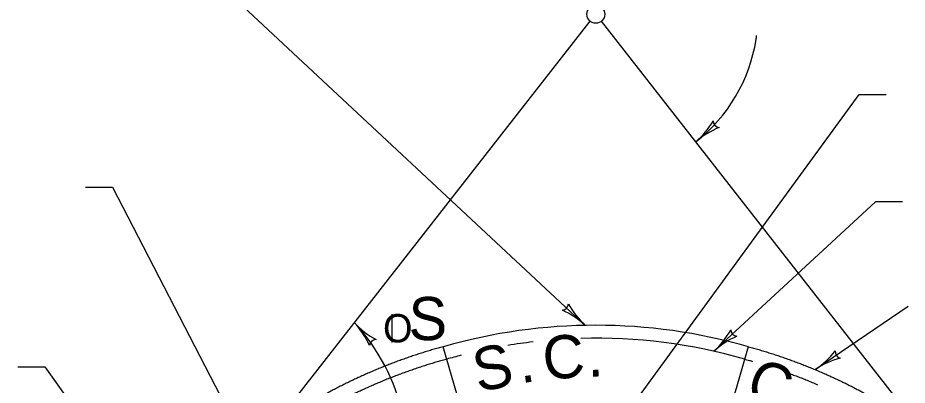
# Model space of a CAD drawing. Extents: x 997.6 to 1036.6, y 998.9 to 1022.6.
# Drawn here: x 1018.098 to 1022.209, y 1016.981 to 1018.682 of the extents above; entities that cross this region are included whole.
import ezdxf

# ---------------------------------------------------------------- set-up
doc = ezdxf.new("R2010")
doc.units = 0
doc.layers.add('Level 1', color=7, linetype='Continuous')

msp = doc.modelspace()

# ---------------------------------------------------------------- linework, layer by layer
at = {"layer": 'Level 1'}
for p, q in [((1018.8425000000001, 1019.0135833333335), (1020.7208333333334, 1017.2578333333335)), ((1018.7594166666668, 1016.1250000000001), (1020.7444166666668, 1018.6656666666668)), ((1022.8215833333335, 1016.0725000000001), (1020.7957500000001, 1018.6659166666668)), ((1020.9036666666668, 1016.8389166666668), (1021.9871666666668, 1018.3272500000002)), ((1021.9871666666668, 1018.3272500000002), (1022.1121666666668, 1018.3272500000002)), ((1018.4105833333334, 1017.8976666666669), (1018.5355833333334, 1017.8976666666669)), ((1018.5355833333334, 1017.8976666666669), (1019.1548333333335, 1016.6974166666668)), ((1022.0630833333335, 1017.8305833333335), (1021.3159166666668, 1017.1379166666668)), ((1022.1880833333335, 1017.8305833333335), (1022.0630833333335, 1017.8305833333335)), ((1019.8285000000001, 1017.1788333333335), (1019.8285000000001, 1017.3105000000002)), ((1022.2137500000001, 1017.3451666666668), (1021.7845833333334, 1017.0533333333335)), ((1020.1300833333335, 1016.9298333333335), (1020.0643333333335, 1017.1591666666668)), ((1021.4099166666668, 1016.9298333333335), (1021.4760000000001, 1017.1605000000002)), ((1018.0980833333334, 1017.0663333333334), (1018.2230833333334, 1017.0663333333334)), ((1018.2230833333334, 1017.0663333333334), (1018.8775000000002, 1016.1435833333335))]:
    msp.add_line(p, q, dxfattribs=at)
msp.add_circle((1020.7699166666667, 1018.6983333333335), 0.04144113965081904, dxfattribs=at)
for centre, radius, start, end in [((1020.7699166666667, 1018.6983333333335), 0.7500000000000001, 351.0207888888889, 352.41505555555557), ((1020.7699166666667, 1018.6983333333335), 0.7500000000000001, 307.9987305555556, 350.9840666666667), ((1020.9754084987715, 1018.4021546235819), 0.3906249375125293, 310.9971138888889, 329.66589722222227), ((1021.487924834562, 1017.8125120430849), 0.3906249375125503, 112.34427222222223, 130.9910027777778), ((1021.3438047101764, 1018.2047483250407), 0.031249995304413695, 179.77171111111113, 261.88840555555555), ((1020.9754084987715, 1018.4021546235819), 0.3906249375125293, 310.984888888889, 310.997113888889), ((1020.6123457126644, 1017.3592978964614), 0.031249995302740103, 275.7065416666667, 357.8232361111111), ((1020.9875780488927, 1017.5432016891504), 0.39062493749162175, 208.2791027777778, 226.92583333333337), ((1020.454088617774, 1016.9724649775164), 0.3906249374916213, 46.93194444444447, 65.60072777777782), ((1019.9409491753081, 1017.5353002478859), 0.3906249188054559, 222.73320000000012, 222.74542500000007), ((1018.9814166666667, 1016.6466666666668), 0.9171716374267144, 12.358486111111176, 42.827677777777865), ((1019.9409491753081, 1017.5353002478859), 0.3906249188054559, 222.74542500000007, 241.41420833333336), ((1019.3672174913587, 1017.0050330854477), 0.3906249188054559, 24.092583333333323, 42.73931388888889), ((1020.7699166666667, 1014.6988411556605), 2.5594921776766677, 73.99729444444444, 106.00270555555555), ((1020.454088617774, 1016.9724649775164), 0.3906249374916213, 46.919719444444524, 46.931944444444525), ((1021.050348427402, 1017.4243801932847), 0.3906249375019841, 312.8322972222222, 331.5010805555556), ((1021.4248775243342, 1017.238872859675), 0.03124999530358, 181.60689444444446, 263.7235888888889), ((1019.7548741974617, 1017.1610528682431), 0.031249993807851494, 91.52002222222222, 173.63671666666664), ((1020.7699166666667, 1014.6988333333335), 2.4994921776766676, 73.9959527777778, 91.57348611111115), ((1021.5814849059316, 1016.8514531400488), 0.39062493750199123, 114.17945555555556, 132.82618611111113), ((1020.7699166666667, 1014.6988333333335), 2.4994921776766676, 96.67101666666667, 99.37827500000003), ((1020.7699166666667, 1014.6988333333335), 2.4994921776766676, 104.42612222222222, 106.00270555555555), ((1020.7699166666667, 1014.6988333333335), 2.4994921777387304, 104.41269444444447, 104.42612222222226), ((1021.050348427402, 1017.4243801932847), 0.3906249375019841, 312.8200722222223, 312.8322972222223), ((1021.5649310172117, 1017.3763514452769), 0.3906249360075674, 304.2157027777778, 322.88448611111113), ((1022.004235649455, 1016.7303152213899), 0.390624936007562, 105.56286111111112, 124.20959166666668), ((1021.9074397836155, 1017.1368253321453), 0.031249995184018872, 172.99030000000002, 255.10699444444447), ((1021.5649310172117, 1017.3763514452769), 0.3906249360075674, 304.20347777777783, 304.21570277777784)]:
    msp.add_arc(centre, radius, start, end, dxfattribs=at)
for points in [[(1020.0643333333335, 1017.1591666666668), (1020.0405000000002, 1017.1525833333335), (1020.0169166666668, 1017.1456666666668), (1019.9935833333335, 1017.1387500000002), (1019.9699166666668, 1017.1314166666668), (1019.9465000000001, 1017.1239166666668), (1019.9232500000002, 1017.1161666666668), (1019.8999166666669, 1017.1082500000001), (1019.8766666666668, 1017.1000000000001), (1019.8535000000002, 1017.0915833333335), (1019.8305000000001, 1017.0828333333335), (1019.8078333333335, 1017.0741666666668), (1019.7850833333334, 1017.0651666666668), (1019.7619166666668, 1017.0556666666668), (1019.7390833333335, 1017.0460000000002), (1019.7168333333335, 1017.0363333333335), (1019.6944166666668, 1017.0264166666668), (1019.6719166666668, 1017.0161666666668), (1019.6496666666668, 1017.0057500000001), (1019.6275000000002, 1016.9951666666668), (1019.6055000000001, 1016.9843333333334), (1019.5833333333335, 1016.9731666666668), (1019.5612500000001, 1016.9617500000002), (1019.5398333333335, 1016.9504166666668), (1019.5181666666668, 1016.9387500000001), (1019.4967500000001, 1016.9268333333334), (1019.4775833333334, 1016.9160833333335)], [(1021.4755000000001, 1017.1591666666668), (1021.4993333333334, 1017.1525833333335), (1021.5229166666668, 1017.1456666666668), (1021.5462500000001, 1017.1387500000002), (1021.5699166666668, 1017.1314166666668), (1021.5933333333335, 1017.1239166666668), (1021.6165833333334, 1017.1161666666668), (1021.6399166666667, 1017.1082500000001), (1021.6631666666668, 1017.1000000000001), (1021.6863333333334, 1017.0915833333335), (1021.7093333333335, 1017.0828333333335), (1021.7320000000001, 1017.0741666666668), (1021.7547500000002, 1017.0651666666668), (1021.7779166666668, 1017.0556666666668), (1021.8007500000001, 1017.0460000000002), (1021.8230000000001, 1017.0363333333335), (1021.8454166666668, 1017.0264166666668), (1021.8679166666668, 1017.0161666666668), (1021.8901666666668, 1017.0057500000001), (1021.9123333333334, 1016.9951666666668), (1021.9343333333335, 1016.9843333333334), (1021.9565000000001, 1016.9731666666668), (1021.9785833333335, 1016.9617500000002), (1022.0000000000001, 1016.9504166666668), (1022.0216666666668, 1016.9387500000001), (1022.0430833333335, 1016.9268333333334), (1022.0646666666668, 1016.9146666666668), (1022.0860000000001, 1016.9022500000001), (1022.1070833333334, 1016.8897500000002), (1022.1173333333335, 1016.8835000000001)], [(1020.0835833333334, 1017.1022500000001), (1020.0597500000001, 1017.0956666666668), (1020.0361666666668, 1017.0887500000001), (1020.0128333333334, 1017.0818333333335), (1019.9891666666668, 1017.0745000000002), (1019.9657500000002, 1017.0670000000001), (1019.9425000000001, 1017.0592500000001), (1019.9191666666668, 1017.0513333333334), (1019.8959166666668, 1017.0430833333335), (1019.8727500000001, 1017.0346666666668), (1019.8497500000001, 1017.0259166666668), (1019.8270833333335, 1017.0172500000001), (1019.8043333333335, 1017.0082500000001), (1019.7811666666668, 1016.9987500000001), (1019.7583333333334, 1016.9890833333335), (1019.7360833333335, 1016.9794166666668), (1019.7136666666668, 1016.9695000000002), (1019.6911666666668, 1016.9592500000001), (1019.6689166666667, 1016.9488333333335), (1019.6467500000001, 1016.9382500000002), (1019.6247500000002, 1016.9274166666668), (1019.6025833333334, 1016.9162500000001), (1019.5805000000001, 1016.9048333333335), (1019.5590833333334, 1016.8935000000001), (1019.5374166666668, 1016.8818333333335), (1019.5160000000001, 1016.8699166666668), (1019.4944166666668, 1016.8577500000001), (1019.4730833333334, 1016.8453333333334), (1019.4520000000001, 1016.8328333333335), (1019.4311666666669, 1016.8201666666668), (1019.4101666666668, 1016.8072500000002), (1019.4064166666668, 1016.8049166666668)], [(1021.4562500000002, 1017.1022500000001), (1021.4800833333335, 1017.0956666666668), (1021.4948333333334, 1017.0913333333334)], [(1021.6618333333334, 1017.0365000000002), (1021.6670833333335, 1017.0346666666668), (1021.6900833333335, 1017.0259166666668), (1021.7127500000001, 1017.0172500000001), (1021.7355000000001, 1017.0082500000001), (1021.7586666666668, 1016.9987500000001), (1021.7815000000002, 1016.9890833333335), (1021.7948333333335, 1016.9832500000001)]]:
    msp.add_spline(points, degree=3, dxfattribs=at)

# ---------------------------------------------------------------- texts
msp.add_text('S', height=0.20000000000000004, dxfattribs=at).set_placement((1019.9043333333335, 1017.1894166666668))
for s, height, rotation, p in [('O', 0.13124750000000002, 359.97900833333335, (1019.7861666666668, 1017.1790833333334)), ('C', 0.20000000000000004, 4.591983333333334, (1020.5319166666668, 1017.0050833333335)), ('S', 0.20000000000000004, 12.191380555555556, (1020.2260000000001, 1016.9471666666668)), ('C', 0.20000000000000004, 340.5816888888889, (1021.4533333333335, 1016.9231666666668)), ('.', 0.20000000000000004, 8.32545, (1020.4229166666668, 1016.9893333333334)), ('.', 0.20000000000000004, 0.8564166666666667, (1020.7327500000001, 1017.0205833333334))]:
    msp.add_text(s, height=height, rotation=rotation, dxfattribs=at).set_placement(p)

doc.saveas('drawing.dxf')
